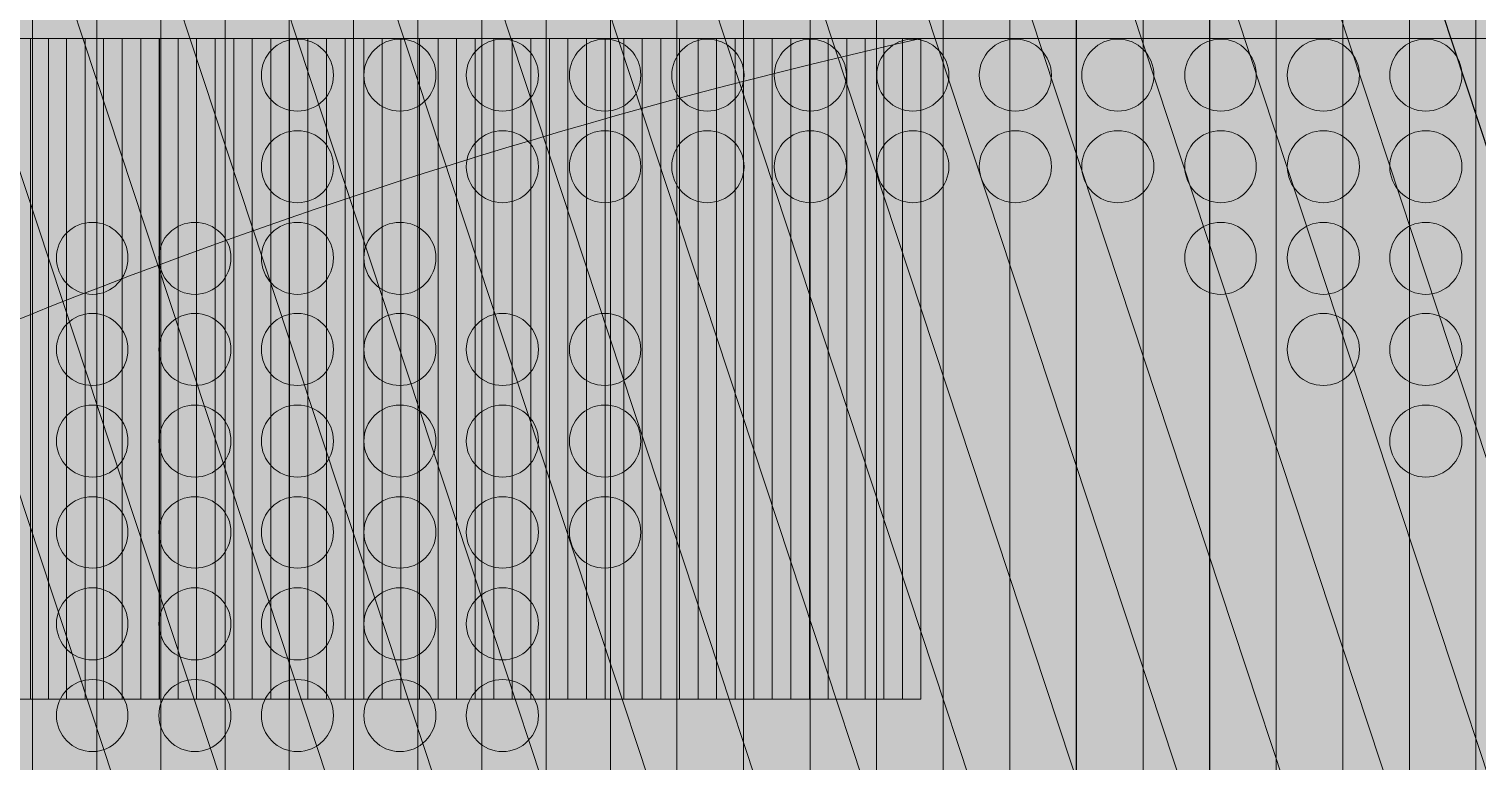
# Model space of a CAD drawing. Header units: inches. Extents: x 243 to 900, y -519 to -86.
# Drawn here: x 646.81 to 681.74, y -279.32 to -261.65 of the extents above; entities that cross this region are included whole.
import ezdxf

# ---------------------------------------------------------------- set-up
doc = ezdxf.new("R2010")
doc.units = ezdxf.units.IN
doc.header["$MEASUREMENT"] = 0
doc.layers.add('Layer 1', color=7, linetype='Continuous')

# ---------------------------------------------------------------- blocks, each defined once
blk = doc.blocks.new('block 3')
at = {"layer": 'Layer 1', "lineweight": 0}
blk.add_open_spline([(898.138, -484.267), (898.138, -494.991), (889.368, -503.763), (878.645, -503.763), (878.645, -503.763), (266.12, -503.763), (266.12, -503.763), (255.397, -503.763), (246.624, -494.991), (246.624, -484.267), (246.624, -484.267), (246.624, -108.507), (246.624, -108.507), (246.624, -97.783), (255.397, -89.011), (266.12, -89.011), (266.12, -89.011), (878.645, -89.011), (878.645, -89.011), (889.368, -89.011), (898.138, -97.783), (898.138, -108.507), (898.138, -108.507), (898.138, -484.267), (898.138, -484.267)], degree=3, knots=[0, 0, 0, 0, 1, 1, 1, 2, 2, 2, 3, 3, 3, 4, 4, 4, 5, 5, 5, 6, 6, 6, 7, 7, 7, 8, 8, 8, 8], dxfattribs=at)
blk = doc.blocks.new('block 2')
at = {"layer": 'Layer 1'}
blk.add_blockref('block 3', (0, 0), dxfattribs=at)
blk = doc.blocks.new('block 204')
at = {"layer": 'Layer 1', "lineweight": 0}
for points in [[(654.155, -262.768), (654.155, -263.255), (653.775, -263.637), (653.286, -263.637), (652.796, -263.637), (652.416, -263.255), (652.416, -262.768), (652.416, -262.294), (652.796, -261.898), (653.286, -261.898), (653.775, -261.898), (654.155, -262.294), (654.155, -262.768)], [(656.627, -262.768), (656.627, -263.255), (656.247, -263.637), (655.758, -263.637), (655.282, -263.637), (654.888, -263.255), (654.888, -262.768), (654.888, -262.294), (655.282, -261.898), (655.758, -261.898), (656.247, -261.898), (656.627, -262.294), (656.627, -262.768)], [(659.099, -262.768), (659.099, -263.255), (658.719, -263.637), (658.23, -263.637), (657.759, -263.637), (657.36, -263.255), (657.36, -262.768), (657.36, -262.294), (657.759, -261.898), (658.23, -261.898), (658.719, -261.898), (659.099, -262.294), (659.099, -262.768)], [(661.569, -262.768), (661.569, -263.255), (661.193, -263.637), (660.701, -263.637), (660.226, -263.637), (659.848, -263.255), (659.848, -262.768), (659.848, -262.294), (660.226, -261.898), (660.701, -261.898), (661.193, -261.898), (661.569, -262.294), (661.569, -262.768)], [(664.059, -262.768), (664.059, -263.255), (663.66, -263.637), (663.171, -263.637), (662.703, -263.637), (662.317, -263.255), (662.317, -262.768), (662.317, -262.294), (662.703, -261.898), (663.171, -261.898), (663.66, -261.898), (664.059, -262.294), (664.059, -262.768)], [(666.529, -262.768), (666.529, -263.255), (666.135, -263.637), (665.659, -263.637), (665.188, -263.637), (664.789, -263.255), (664.789, -262.768), (664.789, -262.294), (665.188, -261.898), (665.659, -261.898), (666.135, -261.898), (666.529, -262.294), (666.529, -262.768)], [(669.003, -262.768), (669.003, -263.255), (668.604, -263.637), (668.134, -263.637), (667.66, -263.637), (667.261, -263.255), (667.261, -262.768), (667.261, -262.294), (667.66, -261.898), (668.134, -261.898), (668.604, -261.898), (669.003, -262.294), (669.003, -262.768)], [(671.475, -262.768), (671.475, -263.255), (671.092, -263.637), (670.603, -263.637), (670.132, -263.637), (669.736, -263.255), (669.736, -262.768), (669.736, -262.294), (670.132, -261.898), (670.603, -261.898), (671.092, -261.898), (671.475, -262.294), (671.475, -262.768)], [(673.947, -262.768), (673.947, -263.255), (673.567, -263.637), (673.077, -263.637), (672.604, -263.637), (672.207, -263.255), (672.207, -262.768), (672.207, -262.294), (672.604, -261.898), (673.077, -261.898), (673.567, -261.898), (673.947, -262.294), (673.947, -262.768)], [(676.417, -262.768), (676.417, -263.255), (676.036, -263.637), (675.563, -263.637), (675.073, -263.637), (674.693, -263.255), (674.693, -262.768), (674.693, -262.294), (675.073, -261.898), (675.563, -261.898), (676.036, -261.898), (676.417, -262.294), (676.417, -262.768)], [(678.907, -262.768), (678.907, -263.255), (678.511, -263.637), (678.037, -263.637), (677.548, -263.637), (677.165, -263.255), (677.165, -262.768), (677.165, -262.294), (677.548, -261.898), (678.037, -261.898), (678.511, -261.898), (678.907, -262.294), (678.907, -262.768)], [(681.377, -262.768), (681.377, -263.255), (680.983, -263.637), (680.507, -263.637), (680.017, -263.637), (679.637, -263.255), (679.637, -262.768), (679.637, -262.294), (680.017, -261.898), (680.507, -261.898), (680.983, -261.898), (681.377, -262.294), (681.377, -262.768)]]:
    blk.add_open_spline(points, degree=3, knots=[0, 0, 0, 0, 1, 1, 1, 2, 2, 2, 3, 3, 3, 4, 4, 4, 4], dxfattribs=at)
blk = doc.blocks.new('block 205')
at = {"layer": 'Layer 1', "lineweight": 0}
for points in [[(654.155, -264.979), (654.155, -265.454), (653.775, -265.849), (653.286, -265.849), (652.796, -265.849), (652.416, -265.454), (652.416, -264.979), (652.416, -264.49), (652.796, -264.11), (653.286, -264.11), (653.775, -264.11), (654.155, -264.49), (654.155, -264.979)], [(659.099, -264.979), (659.099, -265.454), (658.719, -265.849), (658.23, -265.849), (657.759, -265.849), (657.36, -265.454), (657.36, -264.979), (657.36, -264.49), (657.759, -264.11), (658.23, -264.11), (658.719, -264.11), (659.099, -264.49), (659.099, -264.979)], [(661.569, -264.979), (661.569, -265.454), (661.193, -265.849), (660.701, -265.849), (660.226, -265.849), (659.848, -265.454), (659.848, -264.979), (659.848, -264.49), (660.226, -264.11), (660.701, -264.11), (661.193, -264.11), (661.569, -264.49), (661.569, -264.979)], [(664.059, -264.979), (664.059, -265.454), (663.66, -265.849), (663.171, -265.849), (662.703, -265.849), (662.317, -265.454), (662.317, -264.979), (662.317, -264.49), (662.703, -264.11), (663.171, -264.11), (663.66, -264.11), (664.059, -264.49), (664.059, -264.979)], [(666.529, -264.979), (666.529, -265.454), (666.135, -265.849), (665.659, -265.849), (665.188, -265.849), (664.789, -265.454), (664.789, -264.979), (664.789, -264.49), (665.188, -264.11), (665.659, -264.11), (666.135, -264.11), (666.529, -264.49), (666.529, -264.979)], [(669.003, -264.979), (669.003, -265.454), (668.604, -265.849), (668.134, -265.849), (667.66, -265.849), (667.261, -265.454), (667.261, -264.979), (667.261, -264.49), (667.66, -264.11), (668.134, -264.11), (668.604, -264.11), (669.003, -264.49), (669.003, -264.979)], [(671.475, -264.979), (671.475, -265.454), (671.092, -265.849), (670.603, -265.849), (670.132, -265.849), (669.736, -265.454), (669.736, -264.979), (669.736, -264.49), (670.132, -264.11), (670.603, -264.11), (671.092, -264.11), (671.475, -264.49), (671.475, -264.979)], [(673.947, -264.979), (673.947, -265.454), (673.567, -265.849), (673.077, -265.849), (672.604, -265.849), (672.207, -265.454), (672.207, -264.979), (672.207, -264.49), (672.604, -264.11), (673.077, -264.11), (673.567, -264.11), (673.947, -264.49), (673.947, -264.979)], [(676.417, -264.979), (676.417, -265.454), (676.036, -265.849), (675.563, -265.849), (675.073, -265.849), (674.693, -265.454), (674.693, -264.979), (674.693, -264.49), (675.073, -264.11), (675.563, -264.11), (676.036, -264.11), (676.417, -264.49), (676.417, -264.979)], [(678.907, -264.979), (678.907, -265.454), (678.511, -265.849), (678.037, -265.849), (677.548, -265.849), (677.165, -265.454), (677.165, -264.979), (677.165, -264.49), (677.548, -264.11), (678.037, -264.11), (678.511, -264.11), (678.907, -264.49), (678.907, -264.979)], [(681.377, -264.979), (681.377, -265.454), (680.983, -265.849), (680.507, -265.849), (680.017, -265.849), (679.637, -265.454), (679.637, -264.979), (679.637, -264.49), (680.017, -264.11), (680.507, -264.11), (680.983, -264.11), (681.377, -264.49), (681.377, -264.979)]]:
    blk.add_open_spline(points, degree=3, knots=[0, 0, 0, 0, 1, 1, 1, 2, 2, 2, 3, 3, 3, 4, 4, 4, 4], dxfattribs=at)
blk = doc.blocks.new('block 206')
at = {"layer": 'Layer 1', "lineweight": 0}
for points in [[(649.198, -267.175), (649.198, -267.664), (648.812, -268.061), (648.342, -268.061), (647.853, -268.061), (647.472, -267.664), (647.472, -267.175), (647.472, -266.703), (647.853, -266.322), (648.342, -266.322), (648.812, -266.322), (649.198, -266.703), (649.198, -267.175)], [(651.683, -267.175), (651.683, -267.664), (651.287, -268.061), (650.816, -268.061), (650.327, -268.061), (649.944, -267.664), (649.944, -267.175), (649.944, -266.703), (650.327, -266.322), (650.816, -266.322), (651.287, -266.322), (651.683, -266.703), (651.683, -267.175)], [(654.155, -267.175), (654.155, -267.664), (653.775, -268.061), (653.286, -268.061), (652.796, -268.061), (652.416, -267.664), (652.416, -267.175), (652.416, -266.703), (652.796, -266.322), (653.286, -266.322), (653.775, -266.322), (654.155, -266.703), (654.155, -267.175)], [(656.627, -267.175), (656.627, -267.664), (656.247, -268.061), (655.758, -268.061), (655.282, -268.061), (654.888, -267.664), (654.888, -267.175), (654.888, -266.703), (655.282, -266.322), (655.758, -266.322), (656.247, -266.322), (656.627, -266.703), (656.627, -267.175)], [(676.417, -267.175), (676.417, -267.664), (676.036, -268.061), (675.563, -268.061), (675.073, -268.061), (674.693, -267.664), (674.693, -267.175), (674.693, -266.703), (675.073, -266.322), (675.563, -266.322), (676.036, -266.322), (676.417, -266.703), (676.417, -267.175)], [(678.907, -267.175), (678.907, -267.664), (678.511, -268.061), (678.037, -268.061), (677.548, -268.061), (677.165, -267.664), (677.165, -267.175), (677.165, -266.703), (677.548, -266.322), (678.037, -266.322), (678.511, -266.322), (678.907, -266.703), (678.907, -267.175)], [(681.377, -267.175), (681.377, -267.664), (680.983, -268.061), (680.507, -268.061), (680.017, -268.061), (679.637, -267.664), (679.637, -267.175), (679.637, -266.703), (680.017, -266.322), (680.507, -266.322), (680.983, -266.322), (681.377, -266.703), (681.377, -267.175)]]:
    blk.add_open_spline(points, degree=3, knots=[0, 0, 0, 0, 1, 1, 1, 2, 2, 2, 3, 3, 3, 4, 4, 4, 4], dxfattribs=at)
blk = doc.blocks.new('block 207')
at = {"layer": 'Layer 1', "lineweight": 0}
for points in [[(649.198, -269.389), (649.198, -269.877), (648.812, -270.259), (648.342, -270.259), (647.853, -270.259), (647.472, -269.877), (647.472, -269.389), (647.472, -268.915), (647.853, -268.519), (648.342, -268.519), (648.812, -268.519), (649.198, -268.915), (649.198, -269.389)], [(651.683, -269.389), (651.683, -269.877), (651.287, -270.259), (650.816, -270.259), (650.327, -270.259), (649.944, -269.877), (649.944, -269.389), (649.944, -268.915), (650.327, -268.519), (650.816, -268.519), (651.287, -268.519), (651.683, -268.915), (651.683, -269.389)], [(654.155, -269.389), (654.155, -269.877), (653.775, -270.259), (653.286, -270.259), (652.796, -270.259), (652.416, -269.877), (652.416, -269.389), (652.416, -268.915), (652.796, -268.519), (653.286, -268.519), (653.775, -268.519), (654.155, -268.915), (654.155, -269.389)], [(656.627, -269.389), (656.627, -269.877), (656.247, -270.259), (655.758, -270.259), (655.282, -270.259), (654.888, -269.877), (654.888, -269.389), (654.888, -268.915), (655.282, -268.519), (655.758, -268.519), (656.247, -268.519), (656.627, -268.915), (656.627, -269.389)], [(659.099, -269.389), (659.099, -269.877), (658.719, -270.259), (658.23, -270.259), (657.759, -270.259), (657.36, -269.877), (657.36, -269.389), (657.36, -268.915), (657.759, -268.519), (658.23, -268.519), (658.719, -268.519), (659.099, -268.915), (659.099, -269.389)], [(661.569, -269.389), (661.569, -269.877), (661.193, -270.259), (660.701, -270.259), (660.226, -270.259), (659.848, -269.877), (659.848, -269.389), (659.848, -268.915), (660.226, -268.519), (660.701, -268.519), (661.193, -268.519), (661.569, -268.915), (661.569, -269.389)], [(678.907, -269.389), (678.907, -269.877), (678.511, -270.259), (678.037, -270.259), (677.548, -270.259), (677.165, -269.877), (677.165, -269.389), (677.165, -268.915), (677.548, -268.519), (678.037, -268.519), (678.511, -268.519), (678.907, -268.915), (678.907, -269.389)], [(681.377, -269.389), (681.377, -269.877), (680.983, -270.259), (680.507, -270.259), (680.017, -270.259), (679.637, -269.877), (679.637, -269.389), (679.637, -268.915), (680.017, -268.519), (680.507, -268.519), (680.983, -268.519), (681.377, -268.915), (681.377, -269.389)]]:
    blk.add_open_spline(points, degree=3, knots=[0, 0, 0, 0, 1, 1, 1, 2, 2, 2, 3, 3, 3, 4, 4, 4, 4], dxfattribs=at)
blk = doc.blocks.new('block 208')
at = {"layer": 'Layer 1', "lineweight": 0}
for points in [[(649.198, -271.601), (649.198, -272.075), (648.812, -272.472), (648.342, -272.472), (647.853, -272.472), (647.472, -272.075), (647.472, -271.601), (647.472, -271.113), (647.853, -270.732), (648.342, -270.732), (648.812, -270.732), (649.198, -271.113), (649.198, -271.601)], [(651.683, -271.601), (651.683, -272.075), (651.287, -272.472), (650.816, -272.472), (650.327, -272.472), (649.944, -272.075), (649.944, -271.601), (649.944, -271.113), (650.327, -270.732), (650.816, -270.732), (651.287, -270.732), (651.683, -271.113), (651.683, -271.601)], [(654.155, -271.601), (654.155, -272.075), (653.775, -272.472), (653.286, -272.472), (652.796, -272.472), (652.416, -272.075), (652.416, -271.601), (652.416, -271.113), (652.796, -270.732), (653.286, -270.732), (653.775, -270.732), (654.155, -271.113), (654.155, -271.601)], [(656.627, -271.601), (656.627, -272.075), (656.247, -272.472), (655.758, -272.472), (655.282, -272.472), (654.888, -272.075), (654.888, -271.601), (654.888, -271.113), (655.282, -270.732), (655.758, -270.732), (656.247, -270.732), (656.627, -271.113), (656.627, -271.601)], [(659.099, -271.601), (659.099, -272.075), (658.719, -272.472), (658.23, -272.472), (657.759, -272.472), (657.36, -272.075), (657.36, -271.601), (657.36, -271.113), (657.759, -270.732), (658.23, -270.732), (658.719, -270.732), (659.099, -271.113), (659.099, -271.601)], [(661.569, -271.601), (661.569, -272.075), (661.193, -272.472), (660.701, -272.472), (660.226, -272.472), (659.848, -272.075), (659.848, -271.601), (659.848, -271.113), (660.226, -270.732), (660.701, -270.732), (661.193, -270.732), (661.569, -271.113), (661.569, -271.601)], [(681.377, -271.601), (681.377, -272.075), (680.983, -272.472), (680.507, -272.472), (680.017, -272.472), (679.637, -272.075), (679.637, -271.601), (679.637, -271.113), (680.017, -270.732), (680.507, -270.732), (680.983, -270.732), (681.377, -271.113), (681.377, -271.601)]]:
    blk.add_open_spline(points, degree=3, knots=[0, 0, 0, 0, 1, 1, 1, 2, 2, 2, 3, 3, 3, 4, 4, 4, 4], dxfattribs=at)
blk = doc.blocks.new('block 209')
at = {"layer": 'Layer 1', "lineweight": 0}
for points in [[(649.198, -273.798), (649.198, -274.287), (648.812, -274.668), (648.342, -274.668), (647.853, -274.668), (647.472, -274.287), (647.472, -273.798), (647.472, -273.325), (647.853, -272.944), (648.342, -272.944), (648.812, -272.944), (649.198, -273.325), (649.198, -273.798)], [(651.683, -273.798), (651.683, -274.287), (651.287, -274.668), (650.816, -274.668), (650.327, -274.668), (649.944, -274.287), (649.944, -273.798), (649.944, -273.325), (650.327, -272.944), (650.816, -272.944), (651.287, -272.944), (651.683, -273.325), (651.683, -273.798)], [(654.155, -273.798), (654.155, -274.287), (653.775, -274.668), (653.286, -274.668), (652.796, -274.668), (652.416, -274.287), (652.416, -273.798), (652.416, -273.325), (652.796, -272.944), (653.286, -272.944), (653.775, -272.944), (654.155, -273.325), (654.155, -273.798)], [(656.627, -273.798), (656.627, -274.287), (656.247, -274.668), (655.758, -274.668), (655.282, -274.668), (654.888, -274.287), (654.888, -273.798), (654.888, -273.325), (655.282, -272.944), (655.758, -272.944), (656.247, -272.944), (656.627, -273.325), (656.627, -273.798)], [(659.099, -273.798), (659.099, -274.287), (658.719, -274.668), (658.23, -274.668), (657.759, -274.668), (657.36, -274.287), (657.36, -273.798), (657.36, -273.325), (657.759, -272.944), (658.23, -272.944), (658.719, -272.944), (659.099, -273.325), (659.099, -273.798)], [(661.569, -273.798), (661.569, -274.287), (661.193, -274.668), (660.701, -274.668), (660.226, -274.668), (659.848, -274.287), (659.848, -273.798), (659.848, -273.325), (660.226, -272.944), (660.701, -272.944), (661.193, -272.944), (661.569, -273.325), (661.569, -273.798)]]:
    blk.add_open_spline(points, degree=3, knots=[0, 0, 0, 0, 1, 1, 1, 2, 2, 2, 3, 3, 3, 4, 4, 4, 4], dxfattribs=at)
blk = doc.blocks.new('block 210')
at = {"layer": 'Layer 1', "lineweight": 0}
for points in [[(649.198, -276.013), (649.198, -276.498), (648.812, -276.882), (648.342, -276.882), (647.853, -276.882), (647.472, -276.498), (647.472, -276.013), (647.472, -275.539), (647.853, -275.142), (648.342, -275.142), (648.812, -275.142), (649.198, -275.539), (649.198, -276.013)], [(651.683, -276.013), (651.683, -276.498), (651.287, -276.882), (650.816, -276.882), (650.327, -276.882), (649.944, -276.498), (649.944, -276.013), (649.944, -275.539), (650.327, -275.142), (650.816, -275.142), (651.287, -275.142), (651.683, -275.539), (651.683, -276.013)], [(654.155, -276.013), (654.155, -276.498), (653.775, -276.882), (653.286, -276.882), (652.796, -276.882), (652.416, -276.498), (652.416, -276.013), (652.416, -275.539), (652.796, -275.142), (653.286, -275.142), (653.775, -275.142), (654.155, -275.539), (654.155, -276.013)], [(656.627, -276.013), (656.627, -276.498), (656.247, -276.882), (655.758, -276.882), (655.282, -276.882), (654.888, -276.498), (654.888, -276.013), (654.888, -275.539), (655.282, -275.142), (655.758, -275.142), (656.247, -275.142), (656.627, -275.539), (656.627, -276.013)], [(659.099, -276.013), (659.099, -276.498), (658.719, -276.882), (658.23, -276.882), (657.759, -276.882), (657.36, -276.498), (657.36, -276.013), (657.36, -275.539), (657.759, -275.142), (658.23, -275.142), (658.719, -275.142), (659.099, -275.539), (659.099, -276.013)]]:
    blk.add_open_spline(points, degree=3, knots=[0, 0, 0, 0, 1, 1, 1, 2, 2, 2, 3, 3, 3, 4, 4, 4, 4], dxfattribs=at)
blk = doc.blocks.new('block 211')
at = {"layer": 'Layer 1', "lineweight": 0}
for points in [[(649.198, -278.224), (649.198, -278.698), (648.812, -279.095), (648.342, -279.095), (647.853, -279.095), (647.472, -278.698), (647.472, -278.224), (647.472, -277.736), (647.853, -277.355), (648.342, -277.355), (648.812, -277.355), (649.198, -277.736), (649.198, -278.224)], [(651.683, -278.224), (651.683, -278.698), (651.287, -279.095), (650.816, -279.095), (650.327, -279.095), (649.944, -278.698), (649.944, -278.224), (649.944, -277.736), (650.327, -277.355), (650.816, -277.355), (651.287, -277.355), (651.683, -277.736), (651.683, -278.224)], [(654.155, -278.224), (654.155, -278.698), (653.775, -279.095), (653.286, -279.095), (652.796, -279.095), (652.416, -278.698), (652.416, -278.224), (652.416, -277.736), (652.796, -277.355), (653.286, -277.355), (653.775, -277.355), (654.155, -277.736), (654.155, -278.224)], [(656.627, -278.224), (656.627, -278.698), (656.247, -279.095), (655.758, -279.095), (655.282, -279.095), (654.888, -278.698), (654.888, -278.224), (654.888, -277.736), (655.282, -277.355), (655.758, -277.355), (656.247, -277.355), (656.627, -277.736), (656.627, -278.224)], [(659.099, -278.224), (659.099, -278.698), (658.719, -279.095), (658.23, -279.095), (657.759, -279.095), (657.36, -278.698), (657.36, -278.224), (657.36, -277.736), (657.759, -277.355), (658.23, -277.355), (658.719, -277.355), (659.099, -277.736), (659.099, -278.224)]]:
    blk.add_open_spline(points, degree=3, knots=[0, 0, 0, 0, 1, 1, 1, 2, 2, 2, 3, 3, 3, 4, 4, 4, 4], dxfattribs=at)
blk = doc.blocks.new('block 150')
at = {"layer": 'Layer 1'}
for name in ['block 204', 'block 205', 'block 206', 'block 207', 'block 208', 'block 209', 'block 210', 'block 211']:
    blk.add_blockref(name, (0, 0), dxfattribs=at)
blk = doc.blocks.new('block 149')
at = {"layer": 'Layer 1'}
blk.add_blockref('block 150', (0, 0), dxfattribs=at)
blk = doc.blocks.new('block 4')
at = {"layer": 'Layer 1'}
blk.add_blockref('block 149', (0, 0), dxfattribs=at)
blk = doc.blocks.new('block 291')
at = {"layer": 'Layer 1', "true_color": 0x1380c3}
h = blk.add_hatch(color=142, dxfattribs=at)
h.dxf.hatch_style = 2
h.paths.add_polyline_path([(624.404, -205.731), (672.427, -351.157), (669.847, -351.157), (621.824, -205.731)])
at = {"layer": 'Layer 1', "true_color": 0x1281c4}
h = blk.add_hatch(color=142, dxfattribs=at)
h.dxf.hatch_style = 2
h.paths.add_polyline_path([(626.987, -205.731), (675.01, -351.157), (672.427, -351.157), (624.404, -205.731)])
at = {"layer": 'Layer 1', "true_color": 0x1483c6}
h = blk.add_hatch(color=142, dxfattribs=at)
h.dxf.hatch_style = 2
h.paths.add_polyline_path([(629.567, -205.731), (677.59, -351.157), (675.01, -351.157), (626.987, -205.731)])
at = {"layer": 'Layer 1', "true_color": 0x1782c5}
h = blk.add_hatch(color=142, dxfattribs=at)
h.dxf.hatch_style = 2
h.paths.add_polyline_path([(632.15, -205.731), (680.173, -351.157), (677.59, -351.157), (629.567, -205.731)])
at = {"layer": 'Layer 1', "true_color": 0x1483c6}
h = blk.add_hatch(color=142, dxfattribs=at)
h.dxf.hatch_style = 2
h.paths.add_polyline_path([(634.728, -205.731), (682.754, -351.157), (680.173, -351.157), (632.15, -205.731)])
at = {"layer": 'Layer 1', "true_color": 0x1484c7}
h = blk.add_hatch(color=142, dxfattribs=at)
h.dxf.hatch_style = 2
h.paths.add_polyline_path([(637.311, -205.731), (685.334, -351.157), (682.754, -351.157), (634.728, -205.731)])
at = {"layer": 'Layer 1', "true_color": 0x1585c7}
h = blk.add_hatch(color=142, dxfattribs=at)
h.dxf.hatch_style = 2
h.paths.add_polyline_path([(639.892, -205.731), (687.915, -351.157), (685.334, -351.157), (637.311, -205.731)])
at = {"layer": 'Layer 1', "true_color": 0x1386c8}
h = blk.add_hatch(color=142, dxfattribs=at)
h.dxf.hatch_style = 2
h.paths.add_polyline_path([(642.475, -205.731), (690.498, -351.157), (687.915, -351.157), (639.892, -205.731)])
at = {"layer": 'Layer 1', "true_color": 0x1688c9}
h = blk.add_hatch(color=142, dxfattribs=at)
h.dxf.hatch_style = 2
h.paths.add_polyline_path([(645.055, -205.731), (693.078, -351.157), (690.498, -351.157), (642.475, -205.731)])
h = blk.add_hatch(color=142, dxfattribs=at)
h.dxf.hatch_style = 2
h.paths.add_polyline_path([(647.638, -205.731), (695.661, -351.157), (693.078, -351.157), (645.055, -205.731)])
h = blk.add_hatch(color=142, dxfattribs=at)
h.dxf.hatch_style = 2
h.paths.add_polyline_path([(650.126, -205.731), (698.149, -351.157), (695.661, -351.157), (647.636, -205.731)])
h = blk.add_hatch(color=142, dxfattribs=at)
h.dxf.hatch_style = 2
h.paths.add_polyline_path([(652.614, -205.731), (700.64, -351.157), (698.149, -351.157), (650.126, -205.731)])
at = {"layer": 'Layer 1', "true_color": 0x1386c8}
h = blk.add_hatch(color=142, dxfattribs=at)
h.dxf.hatch_style = 2
h.paths.add_polyline_path([(655.105, -205.731), (703.127, -351.157), (700.64, -351.157), (652.614, -205.731)])
at = {"layer": 'Layer 1', "true_color": 0x1585c7}
h = blk.add_hatch(color=142, dxfattribs=at)
h.dxf.hatch_style = 2
h.paths.add_polyline_path([(657.592, -205.731), (705.618, -351.157), (703.127, -351.157), (655.105, -205.731)])
at = {"layer": 'Layer 1', "true_color": 0x1484c7}
h = blk.add_hatch(color=142, dxfattribs=at)
h.dxf.hatch_style = 2
h.paths.add_polyline_path([(660.083, -205.731), (708.106, -351.157), (705.618, -351.157), (657.592, -205.731)])
at = {"layer": 'Layer 1', "true_color": 0x1483c6}
h = blk.add_hatch(color=142, dxfattribs=at)
h.dxf.hatch_style = 2
h.paths.add_polyline_path([(662.574, -205.731), (710.596, -351.157), (708.106, -351.157), (660.083, -205.731)])
at = {"layer": 'Layer 1', "true_color": 0x1782c5}
h = blk.add_hatch(color=142, dxfattribs=at)
h.dxf.hatch_style = 2
h.paths.add_polyline_path([(665.061, -205.731), (713.084, -351.157), (710.594, -351.157), (662.571, -205.731)])
at = {"layer": 'Layer 1', "lineweight": 0}
for points in [[(624.404, -205.731), (672.427, -351.157), (669.847, -351.157), (621.824, -205.731), (624.404, -205.731)], [(626.987, -205.731), (675.01, -351.157), (672.427, -351.157), (624.404, -205.731), (626.987, -205.731)], [(629.567, -205.731), (677.59, -351.157), (675.01, -351.157), (626.987, -205.731), (629.567, -205.731)], [(632.15, -205.731), (680.173, -351.157), (677.59, -351.157), (629.567, -205.731), (632.15, -205.731)], [(634.728, -205.731), (682.754, -351.157), (680.173, -351.157), (632.15, -205.731), (634.728, -205.731)], [(637.311, -205.731), (685.334, -351.157), (682.754, -351.157), (634.728, -205.731), (637.311, -205.731)], [(639.892, -205.731), (687.915, -351.157), (685.334, -351.157), (637.311, -205.731), (639.892, -205.731)], [(642.475, -205.731), (690.498, -351.157), (687.915, -351.157), (639.892, -205.731), (642.475, -205.731)], [(645.055, -205.731), (693.078, -351.157), (690.498, -351.157), (642.475, -205.731), (645.055, -205.731)], [(647.638, -205.731), (695.661, -351.157), (693.078, -351.157), (645.055, -205.731), (647.638, -205.731)], [(650.126, -205.731), (698.149, -351.157), (695.661, -351.157), (647.636, -205.731), (650.126, -205.731)], [(652.614, -205.731), (700.64, -351.157), (698.149, -351.157), (650.126, -205.731), (652.614, -205.731)], [(655.105, -205.731), (703.127, -351.157), (700.64, -351.157), (652.614, -205.731), (655.105, -205.731)], [(657.592, -205.731), (705.618, -351.157), (703.127, -351.157), (655.105, -205.731), (657.592, -205.731)], [(660.083, -205.731), (708.106, -351.157), (705.618, -351.157), (657.592, -205.731), (660.083, -205.731)], [(662.574, -205.731), (710.596, -351.157), (708.106, -351.157), (660.083, -205.731), (662.574, -205.731)], [(665.061, -205.731), (713.084, -351.157), (710.594, -351.157), (662.571, -205.731), (665.061, -205.731)]]:
    blk.add_lwpolyline(points, dxfattribs=at)
blk.add_open_spline([(691.095, -319.02), (691.095, -319.02), (589.582, -319.02), (589.582, -319.02), (589.582, -319.02), (589.582, -351.156), (589.582, -351.156), (589.582, -351.156), (695.458, -351.156), (695.458, -351.156), (717.145, -351.156), (734.722, -333.577), (734.722, -311.891), (734.722, -311.891), (734.722, -302.64), (734.722, -302.64), (734.722, -293.508), (731.599, -285.112), (726.37, -278.443), (731.599, -271.777), (734.722, -263.378), (734.722, -254.249), (734.722, -254.249), (734.722, -244.998), (734.722, -244.998), (734.722, -223.309), (717.145, -205.731), (695.458, -205.731), (695.458, -205.731), (619.679, -205.731), (619.679, -205.731), (619.679, -205.731), (614.577, -205.731), (614.577, -205.731), (614.577, -205.731), (589.582, -205.731), (589.582, -205.731), (589.582, -205.731), (589.582, -312.591), (589.582, -312.591), (589.582, -312.591), (619.679, -312.591), (619.679, -312.591), (619.679, -312.591), (619.679, -237.403), (619.679, -237.403), (619.679, -237.403), (691.095, -237.403), (691.095, -237.403), (697.856, -237.403), (703.336, -242.883), (703.336, -249.642), (703.336, -256.404), (697.856, -261.887), (691.095, -261.887), (691.095, -261.887), (627.844, -261.887), (627.844, -261.887), (627.844, -261.887), (627.844, -294.535), (627.844, -294.535), (627.844, -294.535), (691.095, -294.535), (691.095, -294.535), (697.856, -294.535), (703.336, -300.013), (703.336, -306.776), (703.336, -313.538), (697.856, -319.02), (691.095, -319.02)], degree=3, knots=[0, 0, 0, 0, 1, 1, 1, 2, 2, 2, 3, 3, 3, 4, 4, 4, 5, 5, 5, 6, 6, 6, 7, 7, 7, 8, 8, 8, 9, 9, 9, 10, 10, 10, 11, 11, 11, 12, 12, 12, 13, 13, 13, 14, 14, 14, 15, 15, 15, 16, 16, 16, 17, 17, 17, 18, 18, 18, 19, 19, 19, 20, 20, 20, 21, 21, 21, 22, 22, 22, 23, 23, 23, 23], dxfattribs=at)
blk = doc.blocks.new('block 290')
at = {"layer": 'Layer 1'}
blk.add_blockref('block 291', (0, 0), dxfattribs=at)
blk = doc.blocks.new('block 289')
at = {"layer": 'Layer 1'}
blk.add_blockref('block 290', (0, 0), dxfattribs=at)
blk = doc.blocks.new('block 292')
at = {"layer": 'Layer 1', "true_color": 0x1386c8}
h = blk.add_hatch(color=142, dxfattribs=at)
h.dxf.hatch_style = 2
h.paths.add_polyline_path([(646.42, -261.887), (646.85, -261.887), (646.85, -277.834), (646.42, -277.834)])
at = {"layer": 'Layer 1', "true_color": 0x1688c9}
h = blk.add_hatch(color=142, dxfattribs=at)
h.dxf.hatch_style = 2
h.paths.add_polyline_path([(646.85, -261.887), (647.284, -261.887), (647.284, -277.834), (646.85, -277.834)])
h = blk.add_hatch(color=142, dxfattribs=at)
h.dxf.hatch_style = 2
h.paths.add_polyline_path([(647.284, -261.887), (647.715, -261.887), (647.715, -277.834), (647.284, -277.834)])
h = blk.add_hatch(color=142, dxfattribs=at)
h.dxf.hatch_style = 2
h.paths.add_polyline_path([(647.715, -261.887), (648.164, -261.887), (648.164, -277.834), (647.715, -277.834)])
h = blk.add_hatch(color=142, dxfattribs=at)
h.dxf.hatch_style = 2
h.paths.add_polyline_path([(648.164, -261.887), (648.611, -261.887), (648.611, -277.834), (648.164, -277.834)])
at = {"layer": 'Layer 1', "true_color": 0x1386c8}
h = blk.add_hatch(color=142, dxfattribs=at)
h.dxf.hatch_style = 2
h.paths.add_polyline_path([(648.611, -261.887), (649.061, -261.887), (649.061, -277.834), (648.611, -277.834)])
at = {"layer": 'Layer 1', "true_color": 0x1585c7}
h = blk.add_hatch(color=142, dxfattribs=at)
h.dxf.hatch_style = 2
h.paths.add_polyline_path([(649.061, -261.887), (649.508, -261.887), (649.508, -277.834), (649.061, -277.834)])
at = {"layer": 'Layer 1', "true_color": 0x1484c7}
h = blk.add_hatch(color=142, dxfattribs=at)
h.dxf.hatch_style = 2
h.paths.add_polyline_path([(649.508, -261.887), (649.954, -261.887), (649.954, -277.834), (649.508, -277.834)])
at = {"layer": 'Layer 1', "true_color": 0x1483c6}
h = blk.add_hatch(color=142, dxfattribs=at)
h.dxf.hatch_style = 2
h.paths.add_polyline_path([(649.957, -261.887), (650.406, -261.887), (650.406, -277.834), (649.957, -277.834)])
at = {"layer": 'Layer 1', "true_color": 0x1782c5}
h = blk.add_hatch(color=142, dxfattribs=at)
h.dxf.hatch_style = 2
h.paths.add_polyline_path([(650.406, -261.887), (650.853, -261.887), (650.853, -277.834), (650.406, -277.834)])
at = {"layer": 'Layer 1', "true_color": 0x1483c6}
h = blk.add_hatch(color=142, dxfattribs=at)
h.dxf.hatch_style = 2
h.paths.add_polyline_path([(650.853, -261.887), (651.303, -261.887), (651.303, -277.834), (650.853, -277.834)])
at = {"layer": 'Layer 1', "true_color": 0x1281c4}
h = blk.add_hatch(color=142, dxfattribs=at)
h.dxf.hatch_style = 2
h.paths.add_polyline_path([(651.303, -261.887), (651.749, -261.887), (651.749, -277.834), (651.303, -277.834)])
at = {"layer": 'Layer 1', "true_color": 0x1380c3}
h = blk.add_hatch(color=142, dxfattribs=at)
h.dxf.hatch_style = 2
h.paths.add_polyline_path([(651.749, -261.887), (652.196, -261.887), (652.196, -277.834), (651.749, -277.834)])
at = {"layer": 'Layer 1', "true_color": 0x1580c2}
h = blk.add_hatch(color=142, dxfattribs=at)
h.dxf.hatch_style = 2
h.paths.add_polyline_path([(652.196, -261.887), (652.646, -261.887), (652.646, -277.834), (652.196, -277.834)])
at = {"layer": 'Layer 1', "true_color": 0x187fc2}
h = blk.add_hatch(color=152, dxfattribs=at)
h.dxf.hatch_style = 2
h.paths.add_polyline_path([(652.646, -261.887), (653.093, -261.887), (653.093, -277.834), (652.646, -277.834)])
at = {"layer": 'Layer 1', "true_color": 0x177dc1}
h = blk.add_hatch(color=152, dxfattribs=at)
h.dxf.hatch_style = 2
h.paths.add_polyline_path([(653.093, -261.887), (653.539, -261.887), (653.539, -277.834), (653.093, -277.834)])
at = {"layer": 'Layer 1', "true_color": 0x127cc0}
h = blk.add_hatch(color=152, dxfattribs=at)
h.dxf.hatch_style = 2
h.paths.add_polyline_path([(653.539, -261.887), (653.989, -261.887), (653.989, -277.834), (653.539, -277.834)])
at = {"layer": 'Layer 1', "true_color": 0x167bbf}
h = blk.add_hatch(color=152, dxfattribs=at)
h.dxf.hatch_style = 2
h.paths.add_polyline_path([(653.989, -261.887), (654.436, -261.887), (654.436, -277.834), (653.989, -277.834)])
at = {"layer": 'Layer 1', "true_color": 0x157abf}
h = blk.add_hatch(color=152, dxfattribs=at)
h.dxf.hatch_style = 2
h.paths.add_polyline_path([(654.436, -261.887), (654.885, -261.887), (654.885, -277.834), (654.436, -277.834)])
at = {"layer": 'Layer 1', "true_color": 0x1479be}
h = blk.add_hatch(color=152, dxfattribs=at)
h.dxf.hatch_style = 2
h.paths.add_polyline_path([(654.885, -261.887), (655.332, -261.887), (655.332, -277.834), (654.885, -277.834)])
at = {"layer": 'Layer 1', "true_color": 0x1279be}
h = blk.add_hatch(color=152, dxfattribs=at)
h.dxf.hatch_style = 2
h.paths.add_polyline_path([(655.334, -261.887), (655.781, -261.887), (655.781, -277.834), (655.334, -277.834)])
at = {"layer": 'Layer 1', "true_color": 0x1479be}
h = blk.add_hatch(color=152, dxfattribs=at)
h.dxf.hatch_style = 2
h.paths.add_polyline_path([(655.781, -261.887), (656.231, -261.887), (656.231, -277.834), (655.781, -277.834)])
at = {"layer": 'Layer 1', "true_color": 0x0b77bd}
h = blk.add_hatch(color=152, dxfattribs=at)
h.dxf.hatch_style = 2
h.paths.add_polyline_path([(656.231, -261.887), (656.678, -261.887), (656.678, -277.834), (656.231, -277.834)])
at = {"layer": 'Layer 1', "true_color": 0x0e75bb}
h = blk.add_hatch(color=152, dxfattribs=at)
h.dxf.hatch_style = 2
h.paths.add_polyline_path([(656.678, -261.887), (657.127, -261.887), (657.127, -277.834), (656.678, -277.834)])
h = blk.add_hatch(color=152, dxfattribs=at)
h.dxf.hatch_style = 2
h.paths.add_polyline_path([(657.127, -261.887), (657.574, -261.887), (657.574, -277.834), (657.127, -277.834)])
at = {"layer": 'Layer 1', "true_color": 0x1075bb}
h = blk.add_hatch(color=152, dxfattribs=at)
h.dxf.hatch_style = 2
h.paths.add_polyline_path([(657.574, -261.887), (658.023, -261.887), (658.023, -277.834), (657.574, -277.834)])
at = {"layer": 'Layer 1', "true_color": 0x1773b9}
h = blk.add_hatch(color=152, dxfattribs=at)
h.dxf.hatch_style = 2
h.paths.add_polyline_path([(658.023, -261.887), (658.47, -261.887), (658.47, -277.834), (658.023, -277.834)])
at = {"layer": 'Layer 1', "true_color": 0x1272b9}
h = blk.add_hatch(color=152, dxfattribs=at)
h.dxf.hatch_style = 2
h.paths.add_polyline_path([(658.47, -261.887), (658.917, -261.887), (658.917, -277.834), (658.47, -277.834)])
at = {"layer": 'Layer 1', "true_color": 0x1171b8}
h = blk.add_hatch(color=152, dxfattribs=at)
h.dxf.hatch_style = 2
h.paths.add_polyline_path([(658.917, -261.887), (659.364, -261.887), (659.364, -277.834), (658.917, -277.834)])
at = {"layer": 'Layer 1', "true_color": 0x1470b7}
h = blk.add_hatch(color=152, dxfattribs=at)
h.dxf.hatch_style = 2
h.paths.add_polyline_path([(659.364, -261.887), (659.813, -261.887), (659.813, -277.834), (659.364, -277.834)])
at = {"layer": 'Layer 1', "true_color": 0x136fb7}
h = blk.add_hatch(color=152, dxfattribs=at)
h.dxf.hatch_style = 2
h.paths.add_polyline_path([(659.813, -261.887), (660.26, -261.887), (660.26, -277.834), (659.813, -277.834)])
at = {"layer": 'Layer 1', "true_color": 0x166eb6}
h = blk.add_hatch(color=152, dxfattribs=at)
h.dxf.hatch_style = 2
h.paths.add_polyline_path([(660.26, -261.887), (660.71, -261.887), (660.71, -277.834), (660.26, -277.834)])
at = {"layer": 'Layer 1', "true_color": 0x126db5}
h = blk.add_hatch(color=152, dxfattribs=at)
h.dxf.hatch_style = 2
h.paths.add_polyline_path([(660.712, -261.887), (661.159, -261.887), (661.159, -277.834), (660.712, -277.834)])
at = {"layer": 'Layer 1', "true_color": 0x116cb4}
h = blk.add_hatch(color=152, dxfattribs=at)
h.dxf.hatch_style = 2
h.paths.add_polyline_path([(661.159, -261.887), (661.606, -261.887), (661.606, -277.834), (661.159, -277.834)])
at = {"layer": 'Layer 1', "true_color": 0x106bb4}
h = blk.add_hatch(color=152, dxfattribs=at)
h.dxf.hatch_style = 2
h.paths.add_polyline_path([(661.606, -261.887), (662.055, -261.887), (662.055, -277.834), (661.606, -277.834)])
at = {"layer": 'Layer 1', "true_color": 0x136ab3}
h = blk.add_hatch(color=152, dxfattribs=at)
h.dxf.hatch_style = 2
h.paths.add_polyline_path([(662.055, -261.887), (662.502, -261.887), (662.502, -277.834), (662.055, -277.834)])
h = blk.add_hatch(color=152, dxfattribs=at)
h.dxf.hatch_style = 2
h.paths.add_polyline_path([(662.502, -261.887), (662.951, -261.887), (662.951, -277.834), (662.502, -277.834)])
at = {"layer": 'Layer 1', "true_color": 0x1169b0}
h = blk.add_hatch(color=144, dxfattribs=at)
h.dxf.hatch_style = 2
h.paths.add_polyline_path([(662.951, -261.887), (663.398, -261.887), (663.398, -277.834), (662.951, -277.834)])
at = {"layer": 'Layer 1', "true_color": 0x0e68b2}
h = blk.add_hatch(color=152, dxfattribs=at)
h.dxf.hatch_style = 2
h.paths.add_polyline_path([(663.398, -261.887), (663.845, -261.887), (663.845, -277.834), (663.398, -277.834)])
at = {"layer": 'Layer 1', "true_color": 0x1066b0}
h = blk.add_hatch(color=144, dxfattribs=at)
h.dxf.hatch_style = 2
h.paths.add_polyline_path([(663.845, -261.887), (664.295, -261.887), (664.295, -277.834), (663.845, -277.834)])
at = {"layer": 'Layer 1', "true_color": 0x1365af}
h = blk.add_hatch(color=144, dxfattribs=at)
h.dxf.hatch_style = 2
h.paths.add_polyline_path([(664.295, -261.887), (664.741, -261.887), (664.741, -277.834), (664.295, -277.834)])
at = {"layer": 'Layer 1', "true_color": 0x0a65af}
h = blk.add_hatch(color=144, dxfattribs=at)
h.dxf.hatch_style = 2
h.paths.add_polyline_path([(664.741, -261.887), (665.188, -261.887), (665.188, -277.834), (664.741, -277.834)])
at = {"layer": 'Layer 1', "true_color": 0x1063af}
h = blk.add_hatch(color=144, dxfattribs=at)
h.dxf.hatch_style = 2
h.paths.add_polyline_path([(665.188, -261.887), (665.638, -261.887), (665.638, -277.834), (665.188, -277.834)])
at = {"layer": 'Layer 1', "true_color": 0x0f63ac}
h = blk.add_hatch(color=144, dxfattribs=at)
h.dxf.hatch_style = 2
h.paths.add_polyline_path([(665.638, -261.887), (666.087, -261.887), (666.087, -277.834), (665.638, -277.834)])
at = {"layer": 'Layer 1', "true_color": 0x0e61ad}
h = blk.add_hatch(color=144, dxfattribs=at)
h.dxf.hatch_style = 2
h.paths.add_polyline_path([(666.087, -261.887), (666.536, -261.887), (666.536, -277.834), (666.087, -277.834)])
at = {"layer": 'Layer 1', "true_color": 0x1261ab}
h = blk.add_hatch(color=144, dxfattribs=at)
h.dxf.hatch_style = 2
h.paths.add_polyline_path([(666.536, -261.887), (666.983, -261.887), (666.983, -277.834), (666.536, -277.834)])
at = {"layer": 'Layer 1', "true_color": 0x145fac}
h = blk.add_hatch(color=144, dxfattribs=at)
h.dxf.hatch_style = 2
h.paths.add_polyline_path([(666.983, -261.887), (667.433, -261.887), (667.433, -277.834), (666.983, -277.834)])
at = {"layer": 'Layer 1', "true_color": 0x105fa9}
h = blk.add_hatch(color=144, dxfattribs=at)
h.dxf.hatch_style = 2
h.paths.add_polyline_path([(667.433, -261.887), (667.88, -261.887), (667.88, -277.834), (667.433, -277.834)])
at = {"layer": 'Layer 1', "true_color": 0x0c5fa9}
h = blk.add_hatch(color=144, dxfattribs=at)
h.dxf.hatch_style = 2
h.paths.add_polyline_path([(667.88, -261.887), (668.327, -261.887), (668.327, -277.834), (667.88, -277.834)])
h = blk.add_hatch(color=144, dxfattribs=at)
h.dxf.hatch_style = 2
edge = h.paths.add_edge_path()
edge.add_spline(control_points=[(668.327, -277.832), (668.327, -277.832), (668.327, -261.886), (668.327, -261.886), (668.327, -261.886), (668.327, -277.832), (668.327, -277.832)], knot_values=[0, 0, 0, 0, 1, 1, 1, 2, 2, 2, 2], degree=3, periodic=1)
at = {"layer": 'Layer 1', "lineweight": 0}
for points in [[(646.42, -261.887), (646.85, -261.887), (646.85, -277.834), (646.42, -277.834), (646.42, -261.887)], [(646.85, -261.887), (647.284, -261.887), (647.284, -277.834), (646.85, -277.834), (646.85, -261.887)], [(647.284, -261.887), (647.715, -261.887), (647.715, -277.834), (647.284, -277.834), (647.284, -261.887)], [(647.715, -261.887), (648.164, -261.887), (648.164, -277.834), (647.715, -277.834), (647.715, -261.887)], [(648.164, -261.887), (648.611, -261.887), (648.611, -277.834), (648.164, -277.834), (648.164, -261.887)], [(648.611, -261.887), (649.061, -261.887), (649.061, -277.834), (648.611, -277.834), (648.611, -261.887)], [(649.061, -261.887), (649.508, -261.887), (649.508, -277.834), (649.061, -277.834), (649.061, -261.887)], [(649.508, -261.887), (649.954, -261.887), (649.954, -277.834), (649.508, -277.834), (649.508, -261.887)], [(649.957, -261.887), (650.406, -261.887), (650.406, -277.834), (649.957, -277.834), (649.957, -261.887)], [(650.406, -261.887), (650.853, -261.887), (650.853, -277.834), (650.406, -277.834), (650.406, -261.887)], [(650.853, -261.887), (651.303, -261.887), (651.303, -277.834), (650.853, -277.834), (650.853, -261.887)], [(651.303, -261.887), (651.749, -261.887), (651.749, -277.834), (651.303, -277.834), (651.303, -261.887)], [(651.749, -261.887), (652.196, -261.887), (652.196, -277.834), (651.749, -277.834), (651.749, -261.887)], [(652.196, -261.887), (652.646, -261.887), (652.646, -277.834), (652.196, -277.834), (652.196, -261.887)], [(652.646, -261.887), (653.093, -261.887), (653.093, -277.834), (652.646, -277.834), (652.646, -261.887)], [(653.093, -261.887), (653.539, -261.887), (653.539, -277.834), (653.093, -277.834), (653.093, -261.887)], [(653.539, -261.887), (653.989, -261.887), (653.989, -277.834), (653.539, -277.834), (653.539, -261.887)], [(653.989, -261.887), (654.436, -261.887), (654.436, -277.834), (653.989, -277.834), (653.989, -261.887)], [(654.436, -261.887), (654.885, -261.887), (654.885, -277.834), (654.436, -277.834), (654.436, -261.887)], [(654.885, -261.887), (655.332, -261.887), (655.332, -277.834), (654.885, -277.834), (654.885, -261.887)], [(655.334, -261.887), (655.781, -261.887), (655.781, -277.834), (655.334, -277.834), (655.334, -261.887)], [(655.781, -261.887), (656.231, -261.887), (656.231, -277.834), (655.781, -277.834), (655.781, -261.887)], [(656.231, -261.887), (656.678, -261.887), (656.678, -277.834), (656.231, -277.834), (656.231, -261.887)], [(656.678, -261.887), (657.127, -261.887), (657.127, -277.834), (656.678, -277.834), (656.678, -261.887)], [(657.127, -261.887), (657.574, -261.887), (657.574, -277.834), (657.127, -277.834), (657.127, -261.887)], [(657.574, -261.887), (658.023, -261.887), (658.023, -277.834), (657.574, -277.834), (657.574, -261.887)], [(658.023, -261.887), (658.47, -261.887), (658.47, -277.834), (658.023, -277.834), (658.023, -261.887)], [(658.47, -261.887), (658.917, -261.887), (658.917, -277.834), (658.47, -277.834), (658.47, -261.887)], [(658.917, -261.887), (659.364, -261.887), (659.364, -277.834), (658.917, -277.834), (658.917, -261.887)], [(659.364, -261.887), (659.813, -261.887), (659.813, -277.834), (659.364, -277.834), (659.364, -261.887)], [(659.813, -261.887), (660.26, -261.887), (660.26, -277.834), (659.813, -277.834), (659.813, -261.887)], [(660.26, -261.887), (660.71, -261.887), (660.71, -277.834), (660.26, -277.834), (660.26, -261.887)], [(660.712, -261.887), (661.159, -261.887), (661.159, -277.834), (660.712, -277.834), (660.712, -261.887)], [(661.159, -261.887), (661.606, -261.887), (661.606, -277.834), (661.159, -277.834), (661.159, -261.887)], [(661.606, -261.887), (662.055, -261.887), (662.055, -277.834), (661.606, -277.834), (661.606, -261.887)], [(662.055, -261.887), (662.502, -261.887), (662.502, -277.834), (662.055, -277.834), (662.055, -261.887)], [(662.502, -261.887), (662.951, -261.887), (662.951, -277.834), (662.502, -277.834), (662.502, -261.887)], [(662.951, -261.887), (663.398, -261.887), (663.398, -277.834), (662.951, -277.834), (662.951, -261.887)], [(663.398, -261.887), (663.845, -261.887), (663.845, -277.834), (663.398, -277.834), (663.398, -261.887)], [(663.845, -261.887), (664.295, -261.887), (664.295, -277.834), (663.845, -277.834), (663.845, -261.887)], [(664.295, -261.887), (664.741, -261.887), (664.741, -277.834), (664.295, -277.834), (664.295, -261.887)], [(664.741, -261.887), (665.188, -261.887), (665.188, -277.834), (664.741, -277.834), (664.741, -261.887)], [(665.188, -261.887), (665.638, -261.887), (665.638, -277.834), (665.188, -277.834), (665.188, -261.887)], [(665.638, -261.887), (666.087, -261.887), (666.087, -277.834), (665.638, -277.834), (665.638, -261.887)], [(666.087, -261.887), (666.536, -261.887), (666.536, -277.834), (666.087, -277.834), (666.087, -261.887)], [(666.536, -261.887), (666.983, -261.887), (666.983, -277.834), (666.536, -277.834), (666.536, -261.887)], [(666.983, -261.887), (667.433, -261.887), (667.433, -277.834), (666.983, -277.834), (666.983, -261.887)], [(667.433, -261.887), (667.88, -261.887), (667.88, -277.834), (667.433, -277.834), (667.433, -261.887)], [(667.88, -261.887), (668.327, -261.887), (668.327, -277.834), (667.88, -277.834), (667.88, -261.887)]]:
    blk.add_lwpolyline(points, dxfattribs=at)
for points, knots in [([(627.838, -261.885), (627.838, -261.885), (627.838, -277.831), (627.838, -277.831), (640.264, -270.571), (653.88, -265.136), (668.327, -261.885), (668.327, -261.885), (627.838, -261.885), (627.838, -261.885)], [0, 0, 0, 0, 1, 1, 1, 2, 2, 2, 3, 3, 3, 3]), ([(668.327, -277.832), (668.327, -277.832), (668.327, -261.886), (668.327, -261.886), (668.327, -261.886), (668.327, -277.832), (668.327, -277.832)], [0, 0, 0, 0, 1, 1, 1, 2, 2, 2, 2])]:
    blk.add_open_spline(points, degree=3, knots=knots, dxfattribs=at)
blk = doc.blocks.new('block 293')
at = {"layer": 'Layer 1', "true_color": 0x1380c3}
h = blk.add_hatch(color=142, dxfattribs=at)
h.dxf.hatch_style = 2
h.paths.add_polyline_path([(645.346, -205.731), (646.895, -205.731), (646.895, -310.374), (645.346, -310.374)])
at = {"layer": 'Layer 1', "true_color": 0x1281c4}
h = blk.add_hatch(color=142, dxfattribs=at)
h.dxf.hatch_style = 2
h.paths.add_polyline_path([(646.895, -205.731), (648.445, -205.731), (648.445, -310.374), (646.895, -310.374)])
at = {"layer": 'Layer 1', "true_color": 0x1483c6}
h = blk.add_hatch(color=142, dxfattribs=at)
h.dxf.hatch_style = 2
h.paths.add_polyline_path([(648.445, -205.731), (649.994, -205.731), (649.994, -310.374), (648.445, -310.374)])
at = {"layer": 'Layer 1', "true_color": 0x1782c5}
h = blk.add_hatch(color=142, dxfattribs=at)
h.dxf.hatch_style = 2
h.paths.add_polyline_path([(649.991, -205.731), (651.541, -205.731), (651.541, -310.374), (649.991, -310.374)])
at = {"layer": 'Layer 1', "true_color": 0x1483c6}
h = blk.add_hatch(color=142, dxfattribs=at)
h.dxf.hatch_style = 2
h.paths.add_polyline_path([(651.541, -205.731), (653.09, -205.731), (653.09, -310.374), (651.541, -310.374)])
at = {"layer": 'Layer 1', "true_color": 0x1484c7}
h = blk.add_hatch(color=142, dxfattribs=at)
h.dxf.hatch_style = 2
h.paths.add_polyline_path([(653.09, -205.731), (654.639, -205.731), (654.639, -310.374), (653.09, -310.374)])
at = {"layer": 'Layer 1', "true_color": 0x1585c7}
h = blk.add_hatch(color=142, dxfattribs=at)
h.dxf.hatch_style = 2
h.paths.add_polyline_path([(654.639, -205.731), (656.189, -205.731), (656.189, -310.374), (654.639, -310.374)])
at = {"layer": 'Layer 1', "true_color": 0x1386c8}
h = blk.add_hatch(color=142, dxfattribs=at)
h.dxf.hatch_style = 2
h.paths.add_polyline_path([(656.189, -205.731), (657.738, -205.731), (657.738, -310.374), (656.189, -310.374)])
at = {"layer": 'Layer 1', "true_color": 0x1688c9}
h = blk.add_hatch(color=142, dxfattribs=at)
h.dxf.hatch_style = 2
h.paths.add_polyline_path([(657.738, -205.731), (659.287, -205.731), (659.287, -310.374), (657.738, -310.374)])
h = blk.add_hatch(color=142, dxfattribs=at)
h.dxf.hatch_style = 2
h.paths.add_polyline_path([(659.287, -205.731), (660.836, -205.731), (660.836, -310.374), (659.287, -310.374)])
h = blk.add_hatch(color=142, dxfattribs=at)
h.dxf.hatch_style = 2
h.paths.add_polyline_path([(660.836, -205.731), (662.441, -205.731), (662.441, -310.374), (660.836, -310.374)])
h = blk.add_hatch(color=142, dxfattribs=at)
h.dxf.hatch_style = 2
h.paths.add_polyline_path([(662.441, -205.731), (664.046, -205.731), (664.046, -310.374), (662.441, -310.374)])
at = {"layer": 'Layer 1', "true_color": 0x1386c8}
h = blk.add_hatch(color=142, dxfattribs=at)
h.dxf.hatch_style = 2
h.paths.add_polyline_path([(664.049, -205.731), (665.653, -205.731), (665.653, -310.374), (664.049, -310.374)])
at = {"layer": 'Layer 1', "true_color": 0x1585c7}
h = blk.add_hatch(color=142, dxfattribs=at)
h.dxf.hatch_style = 2
h.paths.add_polyline_path([(665.653, -205.731), (667.258, -205.731), (667.258, -310.374), (665.653, -310.374)])
at = {"layer": 'Layer 1', "true_color": 0x1484c7}
h = blk.add_hatch(color=142, dxfattribs=at)
h.dxf.hatch_style = 2
h.paths.add_polyline_path([(667.258, -205.731), (668.863, -205.731), (668.863, -310.374), (667.258, -310.374)])
at = {"layer": 'Layer 1', "true_color": 0x1483c6}
h = blk.add_hatch(color=142, dxfattribs=at)
h.dxf.hatch_style = 2
h.paths.add_polyline_path([(668.866, -205.731), (670.47, -205.731), (670.47, -310.374), (668.866, -310.374)])
at = {"layer": 'Layer 1', "true_color": 0x1782c5}
h = blk.add_hatch(color=142, dxfattribs=at)
h.dxf.hatch_style = 2
h.paths.add_polyline_path([(670.47, -205.731), (672.075, -205.731), (672.075, -310.374), (670.47, -310.374)])
at = {"layer": 'Layer 1', "true_color": 0x1483c6}
h = blk.add_hatch(color=142, dxfattribs=at)
h.dxf.hatch_style = 2
h.paths.add_polyline_path([(672.078, -205.731), (673.685, -205.731), (673.685, -310.374), (672.078, -310.374)])
at = {"layer": 'Layer 1', "true_color": 0x1281c4}
h = blk.add_hatch(color=142, dxfattribs=at)
h.dxf.hatch_style = 2
h.paths.add_polyline_path([(673.685, -205.731), (675.29, -205.731), (675.29, -310.374), (673.685, -310.374)])
at = {"layer": 'Layer 1', "true_color": 0x1380c3}
h = blk.add_hatch(color=142, dxfattribs=at)
h.dxf.hatch_style = 2
h.paths.add_polyline_path([(675.293, -205.731), (676.898, -205.731), (676.898, -310.374), (675.293, -310.374)])
at = {"layer": 'Layer 1', "true_color": 0x1580c2}
h = blk.add_hatch(color=142, dxfattribs=at)
h.dxf.hatch_style = 2
h.paths.add_polyline_path([(676.898, -205.731), (678.502, -205.731), (678.502, -310.374), (676.898, -310.374)])
at = {"layer": 'Layer 1', "true_color": 0x187fc2}
h = blk.add_hatch(color=152, dxfattribs=at)
h.dxf.hatch_style = 2
h.paths.add_polyline_path([(678.505, -205.731), (680.11, -205.731), (680.11, -310.374), (678.505, -310.374)])
at = {"layer": 'Layer 1', "true_color": 0x177dc1}
h = blk.add_hatch(color=152, dxfattribs=at)
h.dxf.hatch_style = 2
h.paths.add_polyline_path([(680.11, -205.731), (681.715, -205.731), (681.715, -310.374), (680.11, -310.374)])
at = {"layer": 'Layer 1', "true_color": 0x127cc0}
h = blk.add_hatch(color=152, dxfattribs=at)
h.dxf.hatch_style = 2
h.paths.add_polyline_path([(681.717, -205.731), (683.322, -205.731), (683.322, -310.374), (681.717, -310.374)])
at = {"layer": 'Layer 1', "lineweight": 0}
for points in [[(645.346, -205.731), (646.895, -205.731), (646.895, -310.374), (645.346, -310.374), (645.346, -205.731)], [(646.895, -205.731), (648.445, -205.731), (648.445, -310.374), (646.895, -310.374), (646.895, -205.731)], [(648.445, -205.731), (649.994, -205.731), (649.994, -310.374), (648.445, -310.374), (648.445, -205.731)], [(649.991, -205.731), (651.541, -205.731), (651.541, -310.374), (649.991, -310.374), (649.991, -205.731)], [(651.541, -205.731), (653.09, -205.731), (653.09, -310.374), (651.541, -310.374), (651.541, -205.731)], [(653.09, -205.731), (654.639, -205.731), (654.639, -310.374), (653.09, -310.374), (653.09, -205.731)], [(654.639, -205.731), (656.189, -205.731), (656.189, -310.374), (654.639, -310.374), (654.639, -205.731)], [(656.189, -205.731), (657.738, -205.731), (657.738, -310.374), (656.189, -310.374), (656.189, -205.731)], [(657.738, -205.731), (659.287, -205.731), (659.287, -310.374), (657.738, -310.374), (657.738, -205.731)], [(659.287, -205.731), (660.836, -205.731), (660.836, -310.374), (659.287, -310.374), (659.287, -205.731)], [(660.836, -205.731), (662.441, -205.731), (662.441, -310.374), (660.836, -310.374), (660.836, -205.731)], [(662.441, -205.731), (664.046, -205.731), (664.046, -310.374), (662.441, -310.374), (662.441, -205.731)], [(664.049, -205.731), (665.653, -205.731), (665.653, -310.374), (664.049, -310.374), (664.049, -205.731)], [(665.653, -205.731), (667.258, -205.731), (667.258, -310.374), (665.653, -310.374), (665.653, -205.731)], [(667.258, -205.731), (668.863, -205.731), (668.863, -310.374), (667.258, -310.374), (667.258, -205.731)], [(668.866, -205.731), (670.47, -205.731), (670.47, -310.374), (668.866, -310.374), (668.866, -205.731)], [(670.47, -205.731), (672.075, -205.731), (672.075, -310.374), (670.47, -310.374), (670.47, -205.731)], [(672.078, -205.731), (673.685, -205.731), (673.685, -310.374), (672.078, -310.374), (672.078, -205.731)], [(673.685, -205.731), (675.29, -205.731), (675.29, -310.374), (673.685, -310.374), (673.685, -205.731)], [(675.293, -205.731), (676.898, -205.731), (676.898, -310.374), (675.293, -310.374), (675.293, -205.731)], [(676.898, -205.731), (678.502, -205.731), (678.502, -310.374), (676.898, -310.374), (676.898, -205.731)], [(678.505, -205.731), (680.11, -205.731), (680.11, -310.374), (678.505, -310.374), (678.505, -205.731)], [(680.11, -205.731), (681.715, -205.731), (681.715, -310.374), (680.11, -310.374), (680.11, -205.731)], [(681.717, -205.731), (683.322, -205.731), (683.322, -310.374), (681.717, -310.374), (681.717, -205.731)]]:
    blk.add_lwpolyline(points, dxfattribs=at)
blk.add_open_spline([(619.679, -205.733), (619.679, -205.733), (614.577, -205.733), (614.577, -205.733), (614.577, -205.733), (589.585, -205.733), (589.585, -205.733), (589.585, -205.733), (589.585, -310.374), (589.585, -310.374), (598.246, -299.877), (608.385, -290.641), (619.679, -282.975), (619.679, -282.975), (619.679, -237.403), (619.679, -237.403), (619.679, -237.403), (691.095, -237.403), (691.095, -237.403), (697.853, -237.403), (703.336, -242.88), (703.336, -249.642), (703.336, -253.078), (701.917, -256.179), (699.638, -258.405), (699.688, -258.405), (699.738, -258.401), (699.786, -258.401), (711.517, -258.401), (722.912, -259.826), (733.817, -262.491), (734.388, -259.832), (734.722, -257.081), (734.722, -254.249), (734.722, -254.249), (734.722, -244.998), (734.722, -244.998), (734.722, -223.309), (717.145, -205.733), (695.458, -205.733), (695.458, -205.733), (619.679, -205.733), (619.679, -205.733)], degree=3, knots=[0, 0, 0, 0, 1, 1, 1, 2, 2, 2, 3, 3, 3, 4, 4, 4, 5, 5, 5, 6, 6, 6, 7, 7, 7, 8, 8, 8, 9, 9, 9, 10, 10, 10, 11, 11, 11, 12, 12, 12, 13, 13, 13, 14, 14, 14, 14], dxfattribs=at)
blk = doc.blocks.new('block 283')
at = {"layer": 'Layer 1'}
for name in ['block 289', 'block 293', 'block 292']:
    blk.add_blockref(name, (0, 0), dxfattribs=at)

msp = doc.modelspace()

# ---------------------------------------------------------------- linework, layer by layer
at = {"layer": 'Layer 1', "lineweight": 0}
msp.add_open_spline([(771.889, -89.011), (771.889, -89.011), (266.12, -89.011), (266.12, -89.011), (255.397, -89.011), (246.624, -97.783), (246.624, -108.507), (246.624, -108.507), (246.624, -499.044), (246.624, -499.044), (246.624, -509.767), (255.397, -518.54), (266.12, -518.54), (266.12, -518.54), (371.556, -518.54), (371.556, -518.54), (400.967, -304.591), (562.913, -132.915), (771.889, -89.011)], degree=3, knots=[0, 0, 0, 0, 1, 1, 1, 2, 2, 2, 3, 3, 3, 4, 4, 4, 5, 5, 5, 6, 6, 6, 6], dxfattribs=at)

# ---------------------------------------------------------------- block references
at = {"layer": 'Layer 1'}
for name in ['block 2', 'block 4', 'block 283']:
    msp.add_blockref(name, (0, 0), dxfattribs=at)

doc.saveas('drawing.dxf')
